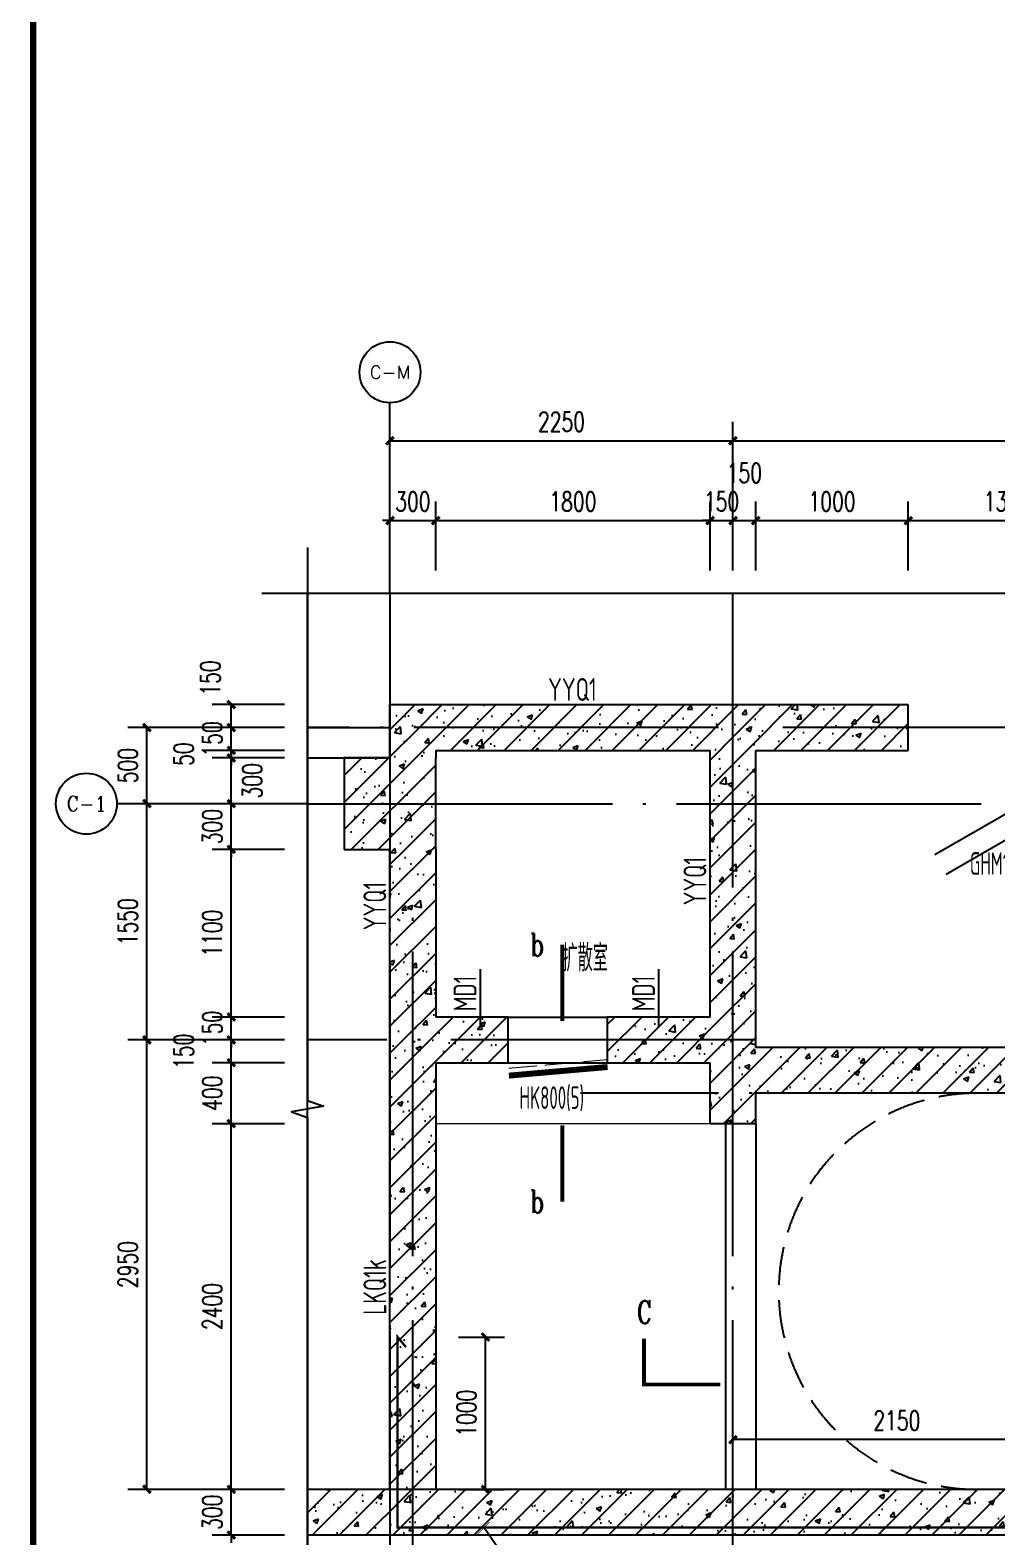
# Model space of a CAD drawing. Extents: x 37906 to 290206, y -18154 to 41246.
# Drawn here: x 249036 to 255378, y 16508 to 26396 of the extents above; entities that cross this region are included whole.
import ezdxf
from ezdxf.enums import TextEntityAlignment as Align

# ---------------------------------------------------------------- set-up
doc = ezdxf.new("R2010")
doc.units = 0
doc.header["$LTSCALE"] = 1000
doc.header["$MEASUREMENT"] = 0
doc.linetypes.add('DASH', pattern=[0.35, 0.25, -0.1])
doc.linetypes.add('DOTE', pattern=[2.42, 2, -0.2, 0.02, -0.2])
for name, color, linetype in [('A-COLUMN', 2, 'Continuous'), ('A-WALL', 2, 'Continuous'), ('AXIS', 3, 'Continuous'), ('AXIS_TEXT', 7, 'Continuous'), ('DIM_SYMB', 3, 'Continuous'), ('DOTE', 1, 'DOTE'), ('ECA_TK', 7, 'Continuous'), ('PUB_DIM', 3, 'Continuous'), ('PUB_HATCH', 8, 'Continuous'), ('PUB_TEXT', 7, 'Continuous'), ('REIN', 1, 'Continuous'), ('RF-M', 7, 'Continuous'), ('RF-MBH', 11, 'Continuous'), ('RF-QT', 30, 'Continuous'), ('STAIR', 2, 'Continuous'), ('tk', 7, 'Continuous')]:
    doc.layers.add(name, color=color, linetype=linetype)
doc.layers.add('RF-WZ', color=110, linetype='Continuous', lineweight=0)
doc.styles.add('8B2_02', font='tssdeng.shx', dxfattribs={"width": 0.6, "bigfont": 'TSSDCHN.shx'})
doc.styles.add('_TCH_AXIS', font='COMPLEX', dxfattribs={"bigfont": 'GBCBIG'})
doc.styles.add('_TCH_DIM_T3', font='SIMPLEX', dxfattribs={"width": 0.705882, "bigfont": 'GBCBIG'})
doc.styles.add('_TCH_LABEL', font='COMPLEX', dxfattribs={"bigfont": 'GBCBIG'})
doc.styles.add('_TCH_WINDOW', font='tssdeng.shx', dxfattribs={"width": 0.8, "height": 3.5, "bigfont": 'tssdchn.shx'})
doc.styles.add('COMPLEX', font='COMPLEX.shx', dxfattribs={"width": 0.65})
doc.styles.get("Standard").update_dxf_attribs({"font": 'tssdeng2.shx', "width": 0.7, "bigfont": 'hztxt.shx'})
doc.dimstyles.new('_TCH_ARCH&&50', dxfattribs={"dimtxt": 127.5, "dimasz": 50, "dimexe": 125, "dimexo": 150, "dimgap": 61.25, "dimtad": 1, "dimdec": 0, "dimrnd": 5, "dimzin": 0, "dimdsep": 46, "dimtxsty": '_TCH_DIM_T3', "dimblk": 'ARCHTICK', "dimcen": 0.09, "dimclrt": 7, "dimazin": 2, "dimtfac": 1, "dimtdec": 0, "dimtix": 1, "dimtmove": 2, "dimatfit": 3, "dimfxl": 1, "dimtolj": 1, "dimtzin": 0, "dimarcsym": 0})
pattern_1 = [(45, (-1578335.02, -23544.15), (-88.388348, 88.388348), []), (50, (-1578335.02, -23544.15), (358.63009, -31.376067), [37.5, -412.5]), (355, (-1578335.02, -23544.15), (-69.37567, 376.09607), [30, -330]), (100.4514, (-1578305.13, -23546.77), (289.25469, 344.71977), [31.870095, -350.571056]), (46.1842, (-1578335, -23444.15), (533.62052, -82.75951), [56.25, -618.75]), (96.6356, (-1578290.55, -23451.05), (467.33135, 487.05894), [47.80514, -525.8565]), (351.1842, (-1578335, -23444.15), (467.33097, 487.0593), [45, -495]), (21, (-1578285.02, -23469.15), (298.453526, -201.309445), [37.5, -412.5]), (326, (-1578285.02, -23469.15), (121.657666, 362.57502), [30, -330]), (71.4514, (-1578260.15, -23485.93), (420.111314, 161.26525), [31.870095, -350.571056]), (37.5, (-1578335.02, -23544.15), (6.079928, 166.446927), [0, -326, 0, -335, 0, -331.25]), (7.5, (-1578335.02, -23544.15), (131.534769, 197.205856), [0, -191, 0, -318.5, 0, -126.25]), (327.5, (-1578446.52, -23544.15), (266.911218, -11.277436), [0, -125, 0, -390, 0, -517.5]), (317.5, (-1578496.52, -23544.15), (291.593085, 50.05249), [0, -162.5, 0, -259, 0, -367.5])]

# ---------------------------------------------------------------- blocks, each defined once
blk = doc.blocks.new('10B_A1E图框')
at = {"layer": 'ECA_TK', "const_width": 0.8}
blk.add_lwpolyline([(831, 10), (831, 584), (18, 584), (18, 10)], close=True, dxfattribs=at)
blk = doc.blocks.new('_ArchTick')
at = {"color": 0, "linetype": 'ByBlock', "const_width": 0.4}
blk.add_lwpolyline([(-0.5, -0.5), (0.5, 0.5)], dxfattribs=at)
blk = doc.blocks.new('*D695')
at = {"layer": 'Defpoints', "color": 0}
for p in [(250355.6, 21969.5), (250855.6, 21969.5), (250855.6, 21819.5)]:
    blk.add_point(p, dxfattribs=at)
at = {"layer": 'PUB_DIM', "color": 0, "lineweight": -2}
for p, q in [((250705.6, 21969.5), (250230.6, 21969.5)), ((250355.6, 21819.5), (250355.6, 21969.5)), ((250705.6, 21819.5), (250230.6, 21819.5))]:
    blk.add_line(p, q, dxfattribs=at)
at = {"layer": 'PUB_DIM', "color": 0, "lineweight": -2, "xscale": 50, "yscale": 50, "zscale": 50}
for p, rotation in [((250355.6, 21969.5), 90), ((250355.6, 21819.5), 270)]:
    blk.add_blockref('_ArchTick', p, dxfattribs=dict(at, rotation=rotation))
at = {"layer": 'PUB_DIM', "color": 7, "insert": (250218.1, 22144.5), "char_height": 127.5, "attachment_point": 5, "rotation": 90, "style": '_TCH_DIM_T3'}
blk.add_mtext('\\A1;150', dxfattribs=at)
blk = doc.blocks.new('*D696')
at = {"layer": 'Defpoints', "color": 0}
for p in [(250355.6, 21819.5), (250855.6, 21819.5), (250855.6, 21669.5)]:
    blk.add_point(p, dxfattribs=at)
at = {"layer": 'PUB_DIM', "color": 0, "lineweight": -2}
for p, q in [((250355.6, 21819.5), (250355.6, 21869.5)), ((250705.6, 21819.5), (250230.6, 21819.5)), ((250355.6, 21669.5), (250355.6, 21819.5)), ((250705.6, 21669.5), (250230.6, 21669.5)), ((250355.6, 21669.5), (250355.6, 21619.5))]:
    blk.add_line(p, q, dxfattribs=at)
at = {"layer": 'PUB_DIM', "color": 0, "lineweight": -2, "xscale": 50, "yscale": 50, "zscale": 50}
for p, rotation in [((250355.6, 21819.5), 270), ((250355.6, 21669.5), 90)]:
    blk.add_blockref('_ArchTick', p, dxfattribs=dict(at, rotation=rotation))
at = {"layer": 'PUB_DIM', "color": 7, "insert": (250230.6, 21744.5), "char_height": 127.5, "attachment_point": 5, "rotation": 90, "style": '_TCH_DIM_T3'}
blk.add_mtext('\\A1;150', dxfattribs=at)
blk = doc.blocks.new('*D697')
at = {"layer": 'Defpoints', "color": 0}
for p in [(250355.6, 21669.5), (250855.6, 21669.5), (250855.6, 21619.5)]:
    blk.add_point(p, dxfattribs=at)
at = {"layer": 'PUB_DIM', "color": 0, "lineweight": -2}
for p, q in [((250705.6, 21669.5), (250230.6, 21669.5)), ((250355.6, 21669.5), (250355.6, 21719.5)), ((250355.6, 21619.5), (250355.6, 21669.5)), ((250705.6, 21619.5), (250230.6, 21619.5)), ((250355.6, 21619.5), (250355.6, 21569.5))]:
    blk.add_line(p, q, dxfattribs=at)
at = {"layer": 'PUB_DIM', "color": 0, "lineweight": -2, "xscale": 50, "yscale": 50, "zscale": 50}
for p, rotation in [((250355.6, 21669.5), 270), ((250355.6, 21619.5), 90)]:
    blk.add_blockref('_ArchTick', p, dxfattribs=dict(at, rotation=rotation))
at = {"layer": 'PUB_DIM', "color": 7, "insert": (250043.1, 21644.5), "char_height": 127.5, "attachment_point": 5, "rotation": 90, "style": '_TCH_DIM_T3'}
blk.add_mtext('\\A1;50', dxfattribs=at)
blk = doc.blocks.new('*D698')
at = {"layer": 'Defpoints', "color": 0}
for p in [(250355.6, 21619.5), (250855.6, 21619.5), (250855.6, 21319.5)]:
    blk.add_point(p, dxfattribs=at)
at = {"layer": 'PUB_DIM', "color": 0, "lineweight": -2}
for p, q in [((250705.6, 21619.5), (250230.6, 21619.5)), ((250355.6, 21319.5), (250355.6, 21619.5)), ((250705.6, 21319.5), (250230.6, 21319.5))]:
    blk.add_line(p, q, dxfattribs=at)
at = {"layer": 'PUB_DIM', "color": 0, "lineweight": -2, "xscale": 50, "yscale": 50, "zscale": 50}
for p, rotation in [((250355.6, 21619.5), 90), ((250355.6, 21319.5), 270)]:
    blk.add_blockref('_ArchTick', p, dxfattribs=dict(at, rotation=rotation))
at = {"layer": 'PUB_DIM', "color": 7, "insert": (250493.1, 21469.5), "char_height": 127.5, "attachment_point": 5, "rotation": 90, "style": '_TCH_DIM_T3'}
blk.add_mtext('\\A1;300', dxfattribs=at)
blk = doc.blocks.new('*D699')
at = {"layer": 'Defpoints', "color": 0}
for p in [(250355.6, 21319.5), (250855.6, 21319.5), (250855.6, 21019.5)]:
    blk.add_point(p, dxfattribs=at)
at = {"layer": 'PUB_DIM', "color": 0, "lineweight": -2}
for p, q in [((250355.6, 21319.5), (250355.6, 21369.5)), ((250705.6, 21319.5), (250230.6, 21319.5)), ((250355.6, 21019.5), (250355.6, 21319.5)), ((250705.6, 21019.5), (250230.6, 21019.5)), ((250355.6, 21019.5), (250355.6, 20969.5))]:
    blk.add_line(p, q, dxfattribs=at)
at = {"layer": 'PUB_DIM', "color": 0, "lineweight": -2, "xscale": 50, "yscale": 50, "zscale": 50}
for p, rotation in [((250355.6, 21319.5), 270), ((250355.6, 21019.5), 90)]:
    blk.add_blockref('_ArchTick', p, dxfattribs=dict(at, rotation=rotation))
at = {"layer": 'PUB_DIM', "color": 7, "insert": (250230.6, 21169.5), "char_height": 127.5, "attachment_point": 5, "rotation": 90, "style": '_TCH_DIM_T3'}
blk.add_mtext('\\A1;300', dxfattribs=at)
blk = doc.blocks.new('*D700')
at = {"layer": 'Defpoints', "color": 0}
for p in [(250355.6, 21019.5), (250855.6, 21019.5), (250855.6, 19919.5)]:
    blk.add_point(p, dxfattribs=at)
at = {"layer": 'PUB_DIM', "color": 0, "lineweight": -2}
for p, q in [((250705.6, 21019.5), (250230.6, 21019.5)), ((250355.6, 19919.5), (250355.6, 21019.5)), ((250705.6, 19919.5), (250230.6, 19919.5))]:
    blk.add_line(p, q, dxfattribs=at)
at = {"layer": 'PUB_DIM', "color": 0, "lineweight": -2, "xscale": 50, "yscale": 50, "zscale": 50}
for p, rotation in [((250355.6, 21019.5), 90), ((250355.6, 19919.5), 270)]:
    blk.add_blockref('_ArchTick', p, dxfattribs=dict(at, rotation=rotation))
at = {"layer": 'PUB_DIM', "color": 7, "insert": (250230.6, 20469.5), "char_height": 127.5, "attachment_point": 5, "rotation": 90, "style": '_TCH_DIM_T3'}
blk.add_mtext('\\A1;1100', dxfattribs=at)
blk = doc.blocks.new('*D701')
at = {"layer": 'Defpoints', "color": 0}
for p in [(250355.6, 19919.5), (250855.6, 19919.5), (250855.6, 19769.5)]:
    blk.add_point(p, dxfattribs=at)
at = {"layer": 'PUB_DIM', "color": 0, "lineweight": -2}
for p, q in [((250705.6, 19919.5), (250230.6, 19919.5)), ((250355.6, 19919.5), (250355.6, 19969.5)), ((250355.6, 19769.5), (250355.6, 19919.5)), ((250705.6, 19769.5), (250230.6, 19769.5)), ((250355.6, 19769.5), (250355.6, 19719.5))]:
    blk.add_line(p, q, dxfattribs=at)
at = {"layer": 'PUB_DIM', "color": 0, "lineweight": -2, "xscale": 50, "yscale": 50, "zscale": 50}
for p, rotation in [((250355.6, 19919.5), 270), ((250355.6, 19769.5), 90)]:
    blk.add_blockref('_ArchTick', p, dxfattribs=dict(at, rotation=rotation))
at = {"layer": 'PUB_DIM', "color": 7, "insert": (250230.6, 19844.5), "char_height": 127.5, "attachment_point": 5, "rotation": 90, "style": '_TCH_DIM_T3'}
blk.add_mtext('\\A1;150', dxfattribs=at)
blk = doc.blocks.new('*D702')
at = {"layer": 'Defpoints', "color": 0}
for p in [(250355.6, 19769.5), (250855.6, 19769.5), (250855.6, 19619.5)]:
    blk.add_point(p, dxfattribs=at)
at = {"layer": 'PUB_DIM', "color": 0, "lineweight": -2}
for p, q in [((250705.6, 19769.5), (250230.6, 19769.5)), ((250355.6, 19619.5), (250355.6, 19769.5)), ((250705.6, 19619.5), (250230.6, 19619.5))]:
    blk.add_line(p, q, dxfattribs=at)
at = {"layer": 'PUB_DIM', "color": 0, "lineweight": -2, "xscale": 50, "yscale": 50, "zscale": 50}
for p, rotation in [((250355.6, 19769.5), 90), ((250355.6, 19619.5), 270)]:
    blk.add_blockref('_ArchTick', p, dxfattribs=dict(at, rotation=rotation))
at = {"layer": 'PUB_DIM', "color": 7, "insert": (250043.1, 19694.5), "char_height": 127.5, "attachment_point": 5, "rotation": 90, "style": '_TCH_DIM_T3'}
blk.add_mtext('\\A1;150', dxfattribs=at)
blk = doc.blocks.new('*D703')
at = {"layer": 'Defpoints', "color": 0}
for p in [(250355.6, 19619.5), (250855.6, 19619.5), (250855.6, 19219.5)]:
    blk.add_point(p, dxfattribs=at)
at = {"layer": 'PUB_DIM', "color": 0, "lineweight": -2}
for p, q in [((250705.6, 19619.5), (250230.6, 19619.5)), ((250355.6, 19219.5), (250355.6, 19619.5)), ((250705.6, 19219.5), (250230.6, 19219.5))]:
    blk.add_line(p, q, dxfattribs=at)
at = {"layer": 'PUB_DIM', "color": 0, "lineweight": -2, "xscale": 50, "yscale": 50, "zscale": 50}
for p, rotation in [((250355.6, 19619.5), 90), ((250355.6, 19219.5), 270)]:
    blk.add_blockref('_ArchTick', p, dxfattribs=dict(at, rotation=rotation))
at = {"layer": 'PUB_DIM', "color": 7, "insert": (250230.6, 19419.5), "char_height": 127.5, "attachment_point": 5, "rotation": 90, "style": '_TCH_DIM_T3'}
blk.add_mtext('\\A1;400', dxfattribs=at)
blk = doc.blocks.new('*D704')
at = {"layer": 'Defpoints', "color": 0}
for p in [(250355.6, 19219.5), (250855.6, 19219.5), (250855.6, 16819.5)]:
    blk.add_point(p, dxfattribs=at)
at = {"layer": 'PUB_DIM', "color": 0, "lineweight": -2}
for p, q in [((250705.6, 19219.5), (250230.6, 19219.5)), ((250355.6, 16819.5), (250355.6, 19219.5)), ((250705.6, 16819.5), (250230.6, 16819.5))]:
    blk.add_line(p, q, dxfattribs=at)
at = {"layer": 'PUB_DIM', "color": 0, "lineweight": -2, "xscale": 50, "yscale": 50, "zscale": 50}
for p, rotation in [((250355.6, 19219.5), 90), ((250355.6, 16819.5), 270)]:
    blk.add_blockref('_ArchTick', p, dxfattribs=dict(at, rotation=rotation))
at = {"layer": 'PUB_DIM', "color": 7, "insert": (250230.6, 18019.5), "char_height": 127.5, "attachment_point": 5, "rotation": 90, "style": '_TCH_DIM_T3'}
blk.add_mtext('\\A1;2400', dxfattribs=at)
blk = doc.blocks.new('*D705')
at = {"layer": 'Defpoints', "color": 0}
for p in [(250355.6, 16819.5), (250855.6, 16819.5), (250855.6, 16519.5)]:
    blk.add_point(p, dxfattribs=at)
at = {"layer": 'PUB_DIM', "color": 0, "lineweight": -2}
for p, q in [((250705.6, 16819.5), (250230.6, 16819.5)), ((250355.6, 16819.5), (250355.6, 16869.5)), ((250355.6, 16519.5), (250355.6, 16819.5)), ((250705.6, 16519.5), (250230.6, 16519.5)), ((250355.6, 16519.5), (250355.6, 16469.5))]:
    blk.add_line(p, q, dxfattribs=at)
at = {"layer": 'PUB_DIM', "color": 0, "lineweight": -2, "xscale": 50, "yscale": 50, "zscale": 50}
for p, rotation in [((250355.6, 16819.5), 270), ((250355.6, 16519.5), 90)]:
    blk.add_blockref('_ArchTick', p, dxfattribs=dict(at, rotation=rotation))
at = {"layer": 'PUB_DIM', "color": 7, "insert": (250230.6, 16669.5), "char_height": 127.5, "attachment_point": 5, "rotation": 90, "style": '_TCH_DIM_T3'}
blk.add_mtext('\\A1;300', dxfattribs=at)
blk = doc.blocks.new('*D706')
at = {"layer": 'Defpoints', "color": 0}
for p in [(251696.9, 23177.5), (251396.9, 22700.9), (251696.9, 22700.9)]:
    blk.add_point(p, dxfattribs=at)
at = {"layer": 'PUB_DIM', "color": 0, "lineweight": -2}
for p, q in [((251396.9, 22850.9), (251396.9, 23302.5)), ((251696.9, 22850.9), (251696.9, 23302.5)), ((251396.9, 23177.5), (251346.9, 23177.5)), ((251396.9, 23177.5), (251696.9, 23177.5)), ((251696.9, 23177.5), (251746.9, 23177.5))]:
    blk.add_line(p, q, dxfattribs=at)
at = {"layer": 'PUB_DIM', "color": 0, "lineweight": -2, "xscale": 50, "yscale": 50, "zscale": 50}
blk.add_blockref('_ArchTick', (251396.9, 23177.5), dxfattribs=at)
at = {"layer": 'PUB_DIM', "color": 0, "lineweight": -2, "xscale": 50, "yscale": 50, "zscale": 50, "rotation": 180}
blk.add_blockref('_ArchTick', (251696.9, 23177.5), dxfattribs=at)
at = {"layer": 'PUB_DIM', "color": 7, "insert": (251546.9, 23302.5), "char_height": 127.5, "attachment_point": 5, "style": '_TCH_DIM_T3'}
blk.add_mtext('\\A1;300', dxfattribs=at)
blk = doc.blocks.new('*D707')
at = {"layer": 'Defpoints', "color": 0}
for p in [(253496.9, 23177.5), (251696.9, 22700.9), (253496.9, 22700.9)]:
    blk.add_point(p, dxfattribs=at)
at = {"layer": 'PUB_DIM', "color": 0, "lineweight": -2}
for p, q in [((251696.9, 22850.9), (251696.9, 23302.5)), ((253496.9, 22850.9), (253496.9, 23302.5)), ((251696.9, 23177.5), (253496.9, 23177.5))]:
    blk.add_line(p, q, dxfattribs=at)
at = {"layer": 'PUB_DIM', "color": 0, "lineweight": -2, "xscale": 50, "yscale": 50, "zscale": 50, "rotation": 180}
blk.add_blockref('_ArchTick', (251696.9, 23177.5), dxfattribs=at)
at = {"layer": 'PUB_DIM', "color": 0, "lineweight": -2, "xscale": 50, "yscale": 50, "zscale": 50}
blk.add_blockref('_ArchTick', (253496.9, 23177.5), dxfattribs=at)
at = {"layer": 'PUB_DIM', "color": 7, "insert": (252596.9, 23302.5), "char_height": 127.5, "attachment_point": 5, "style": '_TCH_DIM_T3'}
blk.add_mtext('\\A1;1800', dxfattribs=at)
blk = doc.blocks.new('*D708')
at = {"layer": 'Defpoints', "color": 0}
for p in [(253646.9, 23177.5), (253496.9, 22700.9), (253646.9, 22700.9)]:
    blk.add_point(p, dxfattribs=at)
at = {"layer": 'PUB_DIM', "color": 0, "lineweight": -2}
for p, q in [((253496.9, 22850.9), (253496.9, 23302.5)), ((253646.9, 22850.9), (253646.9, 23302.5)), ((253496.9, 23177.5), (253446.9, 23177.5)), ((253496.9, 23177.5), (253646.9, 23177.5)), ((253646.9, 23177.5), (253696.9, 23177.5))]:
    blk.add_line(p, q, dxfattribs=at)
at = {"layer": 'PUB_DIM', "color": 0, "lineweight": -2, "xscale": 50, "yscale": 50, "zscale": 50}
blk.add_blockref('_ArchTick', (253496.9, 23177.5), dxfattribs=at)
at = {"layer": 'PUB_DIM', "color": 0, "lineweight": -2, "xscale": 50, "yscale": 50, "zscale": 50, "rotation": 180}
blk.add_blockref('_ArchTick', (253646.9, 23177.5), dxfattribs=at)
at = {"layer": 'PUB_DIM', "color": 7, "insert": (253571.9, 23302.5), "char_height": 127.5, "attachment_point": 5, "style": '_TCH_DIM_T3'}
blk.add_mtext('\\A1;150', dxfattribs=at)
blk = doc.blocks.new('*D709')
at = {"layer": 'Defpoints', "color": 0}
for p in [(253796.9, 23177.5), (253646.9, 22700.9), (253796.9, 22700.9)]:
    blk.add_point(p, dxfattribs=at)
at = {"layer": 'PUB_DIM', "color": 0, "lineweight": -2}
for p, q in [((253646.9, 22850.9), (253646.9, 23302.5)), ((253796.9, 22850.9), (253796.9, 23302.5)), ((253646.9, 23177.5), (253796.9, 23177.5))]:
    blk.add_line(p, q, dxfattribs=at)
at = {"layer": 'PUB_DIM', "color": 0, "lineweight": -2, "xscale": 50, "yscale": 50, "zscale": 50, "rotation": 180}
blk.add_blockref('_ArchTick', (253646.9, 23177.5), dxfattribs=at)
at = {"layer": 'PUB_DIM', "color": 0, "lineweight": -2, "xscale": 50, "yscale": 50, "zscale": 50}
blk.add_blockref('_ArchTick', (253796.9, 23177.5), dxfattribs=at)
at = {"layer": 'PUB_DIM', "color": 7, "insert": (253721.9, 23490), "char_height": 127.5, "attachment_point": 5, "style": '_TCH_DIM_T3'}
blk.add_mtext('\\A1;150', dxfattribs=at)
blk = doc.blocks.new('*D710')
at = {"layer": 'Defpoints', "color": 0}
for p in [(254796.9, 23177.5), (253796.9, 22700.9), (254796.9, 22700.9)]:
    blk.add_point(p, dxfattribs=at)
at = {"layer": 'PUB_DIM', "color": 0, "lineweight": -2}
for p, q in [((253796.9, 22850.9), (253796.9, 23302.5)), ((254796.9, 22850.9), (254796.9, 23302.5)), ((253796.9, 23177.5), (254796.9, 23177.5))]:
    blk.add_line(p, q, dxfattribs=at)
at = {"layer": 'PUB_DIM', "color": 0, "lineweight": -2, "xscale": 50, "yscale": 50, "zscale": 50, "rotation": 180}
blk.add_blockref('_ArchTick', (253796.9, 23177.5), dxfattribs=at)
at = {"layer": 'PUB_DIM', "color": 0, "lineweight": -2, "xscale": 50, "yscale": 50, "zscale": 50}
blk.add_blockref('_ArchTick', (254796.9, 23177.5), dxfattribs=at)
at = {"layer": 'PUB_DIM', "color": 7, "insert": (254296.9, 23302.5), "char_height": 127.5, "attachment_point": 5, "style": '_TCH_DIM_T3'}
blk.add_mtext('\\A1;1000', dxfattribs=at)
blk = doc.blocks.new('*D711')
at = {"layer": 'Defpoints', "color": 0}
for p in [(256096.9, 23177.5), (254796.9, 22700.9), (256096.9, 22700.9)]:
    blk.add_point(p, dxfattribs=at)
at = {"layer": 'PUB_DIM', "color": 0, "lineweight": -2}
for p, q in [((254796.9, 22850.9), (254796.9, 23302.5)), ((256096.9, 22850.9), (256096.9, 23302.5)), ((254796.9, 23177.5), (256096.9, 23177.5))]:
    blk.add_line(p, q, dxfattribs=at)
at = {"layer": 'PUB_DIM', "color": 0, "lineweight": -2, "xscale": 50, "yscale": 50, "zscale": 50, "rotation": 180}
blk.add_blockref('_ArchTick', (254796.9, 23177.5), dxfattribs=at)
at = {"layer": 'PUB_DIM', "color": 0, "lineweight": -2, "xscale": 50, "yscale": 50, "zscale": 50}
blk.add_blockref('_ArchTick', (256096.9, 23177.5), dxfattribs=at)
at = {"layer": 'PUB_DIM', "color": 7, "insert": (255446.9, 23302.5), "char_height": 127.5, "attachment_point": 5, "style": '_TCH_DIM_T3'}
blk.add_mtext('\\A1;1300', dxfattribs=at)
blk = doc.blocks.new('*D732')
at = {"layer": 'Defpoints', "color": 0}
for p in [(253646.9, 23701.3), (251396.9, 22700.9), (253646.9, 22700.9)]:
    blk.add_point(p, dxfattribs=at)
at = {"layer": 'PUB_DIM', "color": 0, "lineweight": -2}
for p, q in [((251396.9, 22850.9), (251396.9, 23826.3)), ((253646.9, 22850.9), (253646.9, 23826.3)), ((251396.9, 23701.3), (253646.9, 23701.3))]:
    blk.add_line(p, q, dxfattribs=at)
at = {"layer": 'PUB_DIM', "color": 0, "lineweight": -2, "xscale": 50, "yscale": 50, "zscale": 50, "rotation": 180}
blk.add_blockref('_ArchTick', (251396.9, 23701.3), dxfattribs=at)
at = {"layer": 'PUB_DIM', "color": 0, "lineweight": -2, "xscale": 50, "yscale": 50, "zscale": 50}
blk.add_blockref('_ArchTick', (253646.9, 23701.3), dxfattribs=at)
at = {"layer": 'PUB_DIM', "color": 7, "insert": (252521.9, 23826.3), "char_height": 127.5, "attachment_point": 5, "style": '_TCH_DIM_T3'}
blk.add_mtext('\\A1;2250', dxfattribs=at)
blk = doc.blocks.new('*D733')
at = {"layer": 'Defpoints', "color": 0}
for p in [(257897.1, 23701.3), (253646.9, 22700.9), (257897.1, 22700.9)]:
    blk.add_point(p, dxfattribs=at)
at = {"layer": 'PUB_DIM', "color": 0, "lineweight": -2}
for p, q in [((253646.9, 22850.9), (253646.9, 23826.3)), ((257897.1, 22850.9), (257897.1, 23826.3)), ((253646.9, 23701.3), (257897.1, 23701.3))]:
    blk.add_line(p, q, dxfattribs=at)
at = {"layer": 'PUB_DIM', "color": 0, "lineweight": -2, "xscale": 50, "yscale": 50, "zscale": 50, "rotation": 180}
blk.add_blockref('_ArchTick', (253646.9, 23701.3), dxfattribs=at)
at = {"layer": 'PUB_DIM', "color": 0, "lineweight": -2, "xscale": 50, "yscale": 50, "zscale": 50}
blk.add_blockref('_ArchTick', (257897.1, 23701.3), dxfattribs=at)
at = {"layer": 'PUB_DIM', "color": 7, "insert": (255772, 23826.3), "char_height": 127.5, "attachment_point": 5, "style": '_TCH_DIM_T3'}
blk.add_mtext('\\A1;4250', dxfattribs=at)
blk = doc.blocks.new('*D736')
at = {"layer": 'Defpoints', "color": 0}
for p in [(249802.1, 21819.5), (250855.6, 21819.5), (250855.6, 21319.5)]:
    blk.add_point(p, dxfattribs=at)
at = {"layer": 'PUB_DIM', "color": 0, "lineweight": -2}
for p, q in [((250705.6, 21819.5), (249677.1, 21819.5)), ((249802.1, 21319.5), (249802.1, 21819.5)), ((250705.6, 21319.5), (249677.1, 21319.5))]:
    blk.add_line(p, q, dxfattribs=at)
at = {"layer": 'PUB_DIM', "color": 0, "lineweight": -2, "xscale": 50, "yscale": 50, "zscale": 50}
for p, rotation in [((249802.1, 21819.5), 90), ((249802.1, 21319.5), 270)]:
    blk.add_blockref('_ArchTick', p, dxfattribs=dict(at, rotation=rotation))
at = {"layer": 'PUB_DIM', "color": 7, "insert": (249677.1, 21569.5), "char_height": 127.5, "attachment_point": 5, "rotation": 90, "style": '_TCH_DIM_T3'}
blk.add_mtext('\\A1;500', dxfattribs=at)
blk = doc.blocks.new('*D737')
at = {"layer": 'Defpoints', "color": 0}
for p in [(249802.1, 21319.5), (250855.6, 21319.5), (250855.6, 19769.5)]:
    blk.add_point(p, dxfattribs=at)
at = {"layer": 'PUB_DIM', "color": 0, "lineweight": -2}
for p, q in [((250705.6, 21319.5), (249677.1, 21319.5)), ((249802.1, 19769.5), (249802.1, 21319.5)), ((250705.6, 19769.5), (249677.1, 19769.5))]:
    blk.add_line(p, q, dxfattribs=at)
at = {"layer": 'PUB_DIM', "color": 0, "lineweight": -2, "xscale": 50, "yscale": 50, "zscale": 50}
for p, rotation in [((249802.1, 21319.5), 90), ((249802.1, 19769.5), 270)]:
    blk.add_blockref('_ArchTick', p, dxfattribs=dict(at, rotation=rotation))
at = {"layer": 'PUB_DIM', "color": 7, "insert": (249677.1, 20544.5), "char_height": 127.5, "attachment_point": 5, "rotation": 90, "style": '_TCH_DIM_T3'}
blk.add_mtext('\\A1;1550', dxfattribs=at)
blk = doc.blocks.new('*D738')
at = {"layer": 'Defpoints', "color": 0}
for p in [(249802.1, 19769.5), (250855.6, 19769.5), (250855.6, 16819.5)]:
    blk.add_point(p, dxfattribs=at)
at = {"layer": 'PUB_DIM', "color": 0, "lineweight": -2}
for p, q in [((250705.6, 19769.5), (249677.1, 19769.5)), ((249802.1, 16819.5), (249802.1, 19769.5)), ((250705.6, 16819.5), (249677.1, 16819.5))]:
    blk.add_line(p, q, dxfattribs=at)
at = {"layer": 'PUB_DIM', "color": 0, "lineweight": -2, "xscale": 50, "yscale": 50, "zscale": 50}
for p, rotation in [((249802.1, 19769.5), 90), ((249802.1, 16819.5), 270)]:
    blk.add_blockref('_ArchTick', p, dxfattribs=dict(at, rotation=rotation))
at = {"layer": 'PUB_DIM', "color": 7, "insert": (249677.1, 18294.5), "char_height": 127.5, "attachment_point": 5, "rotation": 90, "style": '_TCH_DIM_T3'}
blk.add_mtext('\\A1;2950', dxfattribs=at)
blk = doc.blocks.new('$DorLib2D$00000180')
at = {"color": 0}
for p, q in [((-0.5571, 0.2418), (0.3089, 0.7418)), ((-0.5, 0.1429), (0.366, 0.6429))]:
    blk.add_line(p, q, dxfattribs=at)
blk = doc.blocks.new('$DorLib2D$00000249')
at = {"color": 0}
for points, const_width in [([(-0.504, 0.274), (0.492, 0.361)], 0.06), ([(-0.5, 0.2), (-0.254, 0.221)], 0.01), ([(-0.156, 0.23), (0.13, 0.255)], 0.01), ([(0.207, 0.262), (0.496, 0.287)], 0.01)]:
    blk.add_lwpolyline(points, dxfattribs=dict(at, const_width=const_width))
blk = doc.blocks.new('_AXISO')
blk.add_circle((0, 0), 0.5)
at = {"layer": 'AXIS_TEXT', "style": 'COMPLEX', "width": 1.041667}
blk.add_attdef('A', text='', height=0.56, dxfattribs=at).set_placement((-0.25, -0.28), (0.25, -0.28), align=Align.FIT)
blk = doc.blocks.new('*D1297')
at = {"layer": 'Defpoints', "color": 0}
for p in [(251696.9, 17819.5), (252023.5, 17819.5), (251696.9, 16819.5)]:
    blk.add_point(p, dxfattribs=at)
at = {"layer": 'PUB_DIM', "color": 0, "lineweight": -2}
for p, q in [((251846.9, 17819.5), (252148.5, 17819.5)), ((252023.5, 16819.5), (252023.5, 17819.5)), ((251846.9, 16819.5), (252148.5, 16819.5))]:
    blk.add_line(p, q, dxfattribs=at)
at = {"layer": 'PUB_DIM', "color": 0, "lineweight": -2, "xscale": 50, "yscale": 50, "zscale": 50}
for p, rotation in [((252023.5, 17819.5), 90), ((252023.5, 16819.5), 270)]:
    blk.add_blockref('_ArchTick', p, dxfattribs=dict(at, rotation=rotation))
at = {"layer": 'PUB_DIM', "color": 7, "insert": (251898.5, 17319.5), "char_height": 127.5, "attachment_point": 5, "rotation": 90, "style": '_TCH_DIM_T3'}
blk.add_mtext('\\A1;1000', dxfattribs=at)
blk = doc.blocks.new('*D1298')
at = {"layer": 'Defpoints', "color": 0}
for p in [(253646.9, 17146), (253646.9, 16819.5), (255796.9, 16819.5)]:
    blk.add_point(p, dxfattribs=at)
at = {"layer": 'PUB_DIM', "color": 0, "lineweight": -2}
for p, q in [((253646.9, 16969.5), (253646.9, 17271)), ((255796.9, 16969.5), (255796.9, 17271)), ((255796.9, 17146), (253646.9, 17146))]:
    blk.add_line(p, q, dxfattribs=at)
at = {"layer": 'PUB_DIM', "color": 0, "lineweight": -2, "xscale": 50, "yscale": 50, "zscale": 50, "rotation": 180}
blk.add_blockref('_ArchTick', (253646.9, 17146), dxfattribs=at)
at = {"layer": 'PUB_DIM', "color": 0, "lineweight": -2, "xscale": 50, "yscale": 50, "zscale": 50}
blk.add_blockref('_ArchTick', (255796.9, 17146), dxfattribs=at)
at = {"layer": 'PUB_DIM', "color": 7, "insert": (254721.9, 17271), "char_height": 127.5, "attachment_point": 5, "style": '_TCH_DIM_T3'}
blk.add_mtext('\\A1;2150', dxfattribs=at)

msp = doc.modelspace()

# ---------------------------------------------------------------- hatches: boundary and pattern name
at = {"layer": 'PUB_HATCH'}
h = msp.add_hatch(dxfattribs=at)
h.set_pattern_fill('钢筋混凝土', color=256, scale=50, style=0)
h.set_pattern_definition(pattern_1)
h.paths.add_polyline_path([(251396.9, 21969.5), (251696.9, 21669.5), (253496.9, 21669.5), (253646.9, 21769.5), (253646.9, 21969.5)])
h = msp.add_hatch(dxfattribs=at)
h.set_pattern_fill('钢筋混凝土', color=256, scale=50, style=0)
h.set_pattern_definition(pattern_1)
h.paths.add_polyline_path([(251396.9, 21619.5), (251696.9, 21619.5), (251696.9, 21669.5), (251396.9, 21969.5)])
h = msp.add_hatch(dxfattribs=at)
h.set_pattern_fill('钢筋混凝土', color=256, scale=50, style=0)
h.set_pattern_definition(pattern_1)
h.paths.add_polyline_path([(253796.9, 21669.5), (254796.9, 21669.5), (254796.9, 21969.5), (253646.9, 21969.5), (253646.9, 21769.5)])
h = msp.add_hatch(dxfattribs=at)
h.set_pattern_fill('钢筋混凝土', color=256, scale=50, style=0)
h.set_pattern_definition(pattern_1)
h.paths.add_polyline_path([(253646.9, 21769.5), (253496.9, 21669.5), (253496.9, 19919.5), (253616.9, 19799.5), (253796.9, 19769.5), (253796.9, 21669.5)])
h = msp.add_hatch(dxfattribs=at)
h.set_pattern_fill('钢筋混凝土', color=256, scale=50, style=0)
h.set_pattern_definition(pattern_1)
h.paths.add_polyline_path([(251096.9, 21019.5), (251696.9, 21019.5), (251696.9, 21619.5), (251096.9, 21619.5)])
h = msp.add_hatch(dxfattribs=at)
h.set_pattern_fill('钢筋混凝土', color=256, scale=50, style=0)
h.set_pattern_definition(pattern_1)
h.paths.add_polyline_path([(251696.9, 21019.5), (251396.9, 21019.5), (251396.9, 19769.5), (251636.9, 19769.5), (251696.9, 19919.5)])
h = msp.add_hatch(dxfattribs=at)
h.set_pattern_fill('钢筋混凝土', color=256, scale=50, style=0)
h.set_pattern_definition(pattern_1)
h.paths.add_polyline_path([(251696.9, 19619.5), (252171.9, 19619.5), (252171.9, 19919.5), (251696.9, 19919.5), (251636.9, 19769.5)])
h = msp.add_hatch(dxfattribs=at)
h.set_pattern_fill('钢筋混凝土', color=256, scale=50, style=0)
h.set_pattern_definition(pattern_1)
h.paths.add_polyline_path([(253496.9, 19919.5), (252821.9, 19919.5), (252821.9, 19619.5), (253496.9, 19619.5), (253616.9, 19799.5)])
h = msp.add_hatch(dxfattribs=at)
h.set_pattern_fill('钢筋混凝土', color=256, scale=50, style=0)
h.set_pattern_definition(pattern_1)
h.paths.add_polyline_path([(253616.9, 19799.5), (253496.9, 19619.5), (253496.9, 19419.5), (253676.9, 19539.5), (253796.9, 19719.5), (253796.9, 19769.5)])
h = msp.add_hatch(dxfattribs=at)
h.set_pattern_fill('钢筋混凝土', color=256, scale=50, style=0)
h.set_pattern_definition(pattern_1)
h.paths.add_polyline_path([(251636.9, 19769.5), (251396.9, 19769.5), (251396.9, 16819.5), (251546.9, 16719.5), (251696.9, 16819.5), (251696.9, 19619.5)])
h = msp.add_hatch(dxfattribs=at)
h.set_pattern_fill('钢筋混凝土', color=256, scale=50, style=0)
h.set_pattern_definition(pattern_1)
h.paths.add_polyline_path([(258097.1, 19419.5), (257797.1, 19719.5), (253796.9, 19719.5), (253676.9, 19539.5), (253796.9, 19419.5)])
h = msp.add_hatch(dxfattribs=at)
h.set_pattern_fill('钢筋混凝土', color=256, scale=50, style=0)
h.set_pattern_definition(pattern_1)
h.paths.add_polyline_path([(253676.9, 19539.5), (253496.9, 19419.5), (253496.9, 19219.5), (253796.9, 19219.5), (253796.9, 19419.5)])
h = msp.add_hatch(dxfattribs=at)
h.set_pattern_fill('钢筋混凝土', color=256, scale=50, style=0)
h.set_pattern_definition(pattern_1)
h.paths.add_polyline_path([(250855.6, 16519.5), (251546.9, 16519.5), (251546.9, 16719.5), (251396.9, 16819.5), (250855.6, 16819.5)])
h = msp.add_hatch(dxfattribs=at)
h.set_pattern_fill('钢筋混凝土', color=256, scale=50, style=0)
h.set_pattern_definition(pattern_1)
h.paths.add_polyline_path([(251546.9, 16719.5), (251546.9, 16519.5), (253646.9, 16519.5), (253646.9, 16819.5), (251696.9, 16819.5)])
h = msp.add_hatch(dxfattribs=at)
h.set_pattern_fill('钢筋混凝土', color=256, scale=50, style=0)
h.set_pattern_definition(pattern_1)
h.paths.add_polyline_path([(253646.9, 16819.5), (253646.9, 16519.5), (260196.9, 16519.5), (260230.3, 16719.5), (260096.9, 16819.5)])

# ---------------------------------------------------------------- linework, layer by layer
for p, q in [((251988.7, 20233.3), (251988.7, 19850.1)), ((253159.4, 20233.3), (253159.4, 19850.1)), ((260839.9, 16819.5), (250855.6, 16819.5)), ((252014.8, 16569.5), (252221.8, 16269.2))]:
    msp.add_line(p, q)
msp.add_lwpolyline([(250855.6, 22700.9), (260813, 22700.9), (260813, 15930.5), (250855.6, 15930.5)], close=True)
at = {"const_width": 5}
msp.add_lwpolyline([(251972.4, 16527.1), (252051.2, 16605.9)], dxfattribs=at)
at = {"layer": 'A-COLUMN'}
for p, q in [((251396.9, 21619.5), (251096.9, 21619.5)), ((251096.9, 21619.5), (251096.9, 21019.5)), ((251696.9, 21019.5), (251696.9, 21619.5)), ((251096.9, 21019.5), (251396.9, 21019.5))]:
    msp.add_line(p, q, dxfattribs=at)
at = {"layer": 'A-WALL'}
for p, q in [((250855.6, 21819.5), (251396.9, 21819.5)), ((250855.6, 21819.5), (250855.6, 21619.5)), ((251396.9, 21819.5), (251396.9, 21619.5)), ((250855.6, 21619.5), (251396.9, 21619.5)), ((253596.9, 19219.5), (253596.9, 16819.5)), ((253796.9, 19219.5), (253796.9, 16819.5))]:
    msp.add_line(p, q, dxfattribs=at)
at = {"layer": 'AXIS'}
for p, q in [((251396.9, 22700.9), (251396.9, 23950.9)), ((250855.6, 21319.5), (249605.6, 21319.5))]:
    msp.add_line(p, q, dxfattribs=at)
at = {"layer": 'DIM_SYMB'}
for points in [[(250855.6, 23000.9), (250855.6, 19371.9), (250960.6, 19333.7), (250750.6, 19296.7), (250855.6, 19259.4), (250855.6, 15630.5)], [(250555.6, 22700.9), (255778.1, 22700.9), (255816.3, 22805.9), (255853.3, 22595.9), (255890.6, 22700.9), (261113, 22700.9)]]:
    msp.add_lwpolyline(points, dxfattribs=at)
at = {"layer": 'DIM_SYMB', "const_width": 25}
for points in [[(252527.7, 20394.3), (252527.7, 19894.3)], [(252527.7, 19208), (252527.7, 18708)], [(253063.5, 17807.6), (253063.5, 17507.6), (253563.5, 17507.6)]]:
    msp.add_lwpolyline(points, dxfattribs=at)
at = {"layer": 'DOTE'}
for p, q in [((251396.9, 22700.9), (251396.9, 15748.2)), ((253646.9, 15930.5), (253646.9, 22700.9)), ((260813, 21819.5), (250855.6, 21819.5)), ((250855.6, 21319.5), (260839.9, 21319.5)), ((251546.9, 15930.5), (251546.9, 20769.5)), ((253796.9, 19769.5), (250855.6, 19769.5)), ((260813, 19419.5), (252646.9, 19419.5)), ((260813, 16819.5), (250855.6, 16819.5))]:
    msp.add_line(p, q, dxfattribs=at)
at = {"layer": 'REIN', "const_width": 15}
msp.add_lwpolyline([(251502, 17753), (251446.9, 17819.5), (251446.9, 16569.5), (255796.9, 16569.5), (255730.5, 16624.5)], dxfattribs=at)
at = {"layer": 'RF-M'}
for p, q in [((252171.9, 19919.5), (252821.9, 19919.5)), ((252171.9, 19619.5), (252821.9, 19619.5))]:
    msp.add_line(p, q, dxfattribs=at)
at = {"layer": 'RF-M', "lineweight": 15}
msp.add_line((251696.9, 19219.8), (253596.9, 19219.8), dxfattribs=at)
at = {"layer": 'RF-QT'}
for p, q in [((251396.9, 21969.5), (254796.9, 21969.5)), ((251396.9, 21619.5), (251396.9, 21969.5)), ((254796.9, 21669.5), (254796.9, 21969.5)), ((251696.9, 21669.5), (253496.9, 21669.5)), ((251696.9, 21669.5), (251696.9, 21619.5)), ((253496.9, 19919.5), (253496.9, 21669.5)), ((253796.9, 19719.5), (253796.9, 21669.5)), ((253796.9, 21669.5), (254796.9, 21669.5)), ((251396.9, 16819.5), (251396.9, 21019.5)), ((251696.9, 21019.5), (251696.9, 19919.5)), ((252171.9, 19919.5), (251696.9, 19919.5)), ((252171.9, 19619.5), (252171.9, 19919.5)), ((253496.9, 19919.5), (252821.9, 19919.5)), ((252821.9, 19919.5), (252821.9, 19619.5)), ((257797.1, 19719.5), (253796.9, 19719.5)), ((251696.9, 19619.5), (252171.9, 19619.5)), ((251696.9, 19619.5), (251696.9, 16819.5)), ((252821.9, 19619.5), (253496.9, 19619.5)), ((253496.9, 19219.5), (253496.9, 19619.5)), ((258097.1, 19419.5), (253796.9, 19419.5)), ((253796.9, 19219.5), (253796.9, 19419.5)), ((253796.9, 19219.5), (253496.9, 19219.5)), ((250855.6, 16819.5), (250855.6, 16519.5)), ((251396.9, 16819.5), (250855.6, 16819.5)), ((260096.9, 16819.5), (251696.9, 16819.5)), ((260813, 16519.5), (250855.6, 16519.5))]:
    msp.add_line(p, q, dxfattribs=at)
at = {"layer": 'STAIR', "color": 9, "linetype": 'DASH'}
msp.add_arc((255246.9, 18119.5), 1300, 90, 270, dxfattribs=at)

# ---------------------------------------------------------------- block references
at = {"layer": 'AXIS'}
ref = msp.add_blockref('_AXISO', (251396.9, 24150.9), dxfattribs=dict(at, xscale=400, yscale=400, zscale=400))
ref.add_attrib('A', 'C-M', dxfattribs={"layer": 'AXIS_TEXT', "height": 82.62, "style": '_TCH_AXIS'}).set_placement((251263.2, 24109.6), (251530.7, 24109.6), align=Align.FIT)
ref = msp.add_blockref('_AXISO', (249405.6, 21319.5), dxfattribs=dict(at, xscale=400, yscale=400, zscale=400))
ref.add_attrib('A', 'C-1', dxfattribs={"layer": 'AXIS_TEXT', "height": 98.31, "style": '_TCH_AXIS'}).set_placement((249274.5, 21270.3), (249536.7, 21270.3), align=Align.FIT)
at = {"layer": 'RF-M'}
ref = msp.add_blockref('$DorLib2D$00000180', (255446.9, 21819.5), dxfattribs=dict(at, xscale=-1300, yscale=-1300, zscale=300))
ref.add_attrib('A', 'GHM1320', (255201.2, 20852.4), dxfattribs={"layer": 'RF-MBH', "height": 148.75, "style": '_TCH_WINDOW', "width": 0.564706})
at = {"layer": 'RF-M', "lineweight": 15}
ref = msp.add_blockref('$DorLib2D$00000249', (252496.9, 19769.5), dxfattribs=dict(at, xscale=-650, yscale=-650, zscale=300))
ref.add_attrib('A', 'HK800(5)', (252246.6, 19316), dxfattribs={"layer": 'RF-MBH', "lineweight": 15, "height": 148.75, "style": '_TCH_WINDOW', "width": 0.564706})
at = {"layer": 'tk', "xscale": 50, "yscale": 50, "zscale": 50}
msp.add_blockref('10B_A1E图框', (248156.2, 11546.3), dxfattribs=at)

# ---------------------------------------------------------------- texts
at = {"width": 0.7}
msp.add_text('YYQ1', height=150, dxfattribs=at).set_placement((252434.7, 21994.1))
for s, p in [('YYQ1', (253472.3, 20652.6)), ('YYQ1', (251372.3, 20489.1)), ('MD1', (251964.1, 19956.5)), ('MD1', (253134.8, 19956.5)), ('LKQ1k', (251372.3, 17965.3))]:
    msp.add_text(s, height=150, rotation=90, dxfattribs=at).set_placement(p)
at = {"layer": 'PUB_TEXT', "style": '_TCH_LABEL', "width": 0.705882}
for s, p in [('b', (252315.2, 20319.9)), ('b', (252315.2, 18633.6)), ('C', (253018.5, 17908.3))]:
    msp.add_text(s, height=148.8, dxfattribs=at).set_placement(p)
at = {"layer": 'RF-WZ', "style": '8B2_02', "width": 0.6}
msp.add_text('扩散室', height=175, dxfattribs=at).set_placement((252527.7, 20219.3))

# ---------------------------------------------------------------- dimensions: what is measured, and where the dimension line sits
at = {"layer": 'PUB_DIM'}
for p1, p2, distance, picture, middle in [((251396.9, 22700.9), (253646.9, 22700.9), 1000.4, '*D732', (252521.9, 23826.3)), ((253646.9, 22700.9), (257897.1, 22700.9), 1000.4, '*D733', (255772, 23826.3)), ((251396.9, 22700.9), (251696.9, 22700.9), 476.7, '*D706', (251546.9, 23302.5)), ((251696.9, 22700.9), (253496.9, 22700.9), 476.7, '*D707', (252596.9, 23302.5)), ((253496.9, 22700.9), (253646.9, 22700.9), 476.7, '*D708', (253571.9, 23302.5)), ((253796.9, 22700.9), (254796.9, 22700.9), 476.7, '*D710', (254296.9, 23302.5)), ((254796.9, 22700.9), (256096.9, 22700.9), 476.7, '*D711', (255446.9, 23302.5)), ((250855.6, 21669.5), (250855.6, 21819.5), 500, '*D696', (250230.6, 21744.5)), ((250855.6, 21319.5), (250855.6, 21819.5), 1053.5, '*D736', (249677.1, 21569.5)), ((250855.6, 21019.5), (250855.6, 21319.5), 500, '*D699', (250230.6, 21169.5)), ((250855.6, 19769.5), (250855.6, 21319.5), 1053.5, '*D737', (249677.1, 20544.5)), ((250855.6, 19919.5), (250855.6, 21019.5), 500, '*D700', (250230.6, 20469.5)), ((250855.6, 19769.5), (250855.6, 19919.5), 500, '*D701', (250230.6, 19844.5)), ((250855.6, 16819.5), (250855.6, 19769.5), 1053.5, '*D738', (249677.1, 18294.5)), ((250855.6, 19219.5), (250855.6, 19619.5), 500, '*D703', (250230.6, 19419.5)), ((250855.6, 16819.5), (250855.6, 19219.5), 500, '*D704', (250230.6, 18019.5)), ((250855.6, 16519.5), (250855.6, 16819.5), 500, '*D705', (250230.6, 16669.5))]:
    dim = msp.add_aligned_dim(p1=p1, p2=p2, distance=distance, dimstyle='_TCH_ARCH&&50', dxfattribs=at)
    dim.commit()
    dim.dimension.update_dxf_attribs({"geometry": picture, "text_midpoint": middle})
for base, p1, p2, angle, picture, middle in [((253796.9, 23177.5), (253646.9, 22700.9), (253796.9, 22700.9), 0, '*D709', (253721.9, 23490)), ((250355.6, 21969.5), (250855.6, 21819.5), (250855.6, 21969.5), 90, '*D695', (250218.1, 22144.5)), ((250355.6, 21669.5), (250855.6, 21619.5), (250855.6, 21669.5), 90, '*D697', (250043.1, 21644.5)), ((250355.6, 21619.5), (250855.6, 21319.5), (250855.6, 21619.5), 90, '*D698', (250493.1, 21469.5)), ((250355.6, 19769.5), (250855.6, 19619.5), (250855.6, 19769.5), 90, '*D702', (250043.1, 19694.5))]:
    dim = msp.add_linear_dim(base=base, p1=p1, p2=p2, angle=angle, dimstyle='_TCH_ARCH&&50', dxfattribs=at)
    dim.commit()
    dim.dimension.update_dxf_attribs({"geometry": picture, "text_midpoint": middle, "dimtype": 161})
for base, p1, p2, angle, picture, middle in [((252023.5, 17819.5), (251696.9, 16819.5), (251696.9, 17819.5), 90, '*D1297', (251898.5, 17319.5)), ((253646.9, 17146), (255796.9, 16819.5), (253646.9, 16819.5), 180, '*D1298', (254721.9, 17271))]:
    dim = msp.add_linear_dim(base=base, p1=p1, p2=p2, angle=angle, dimstyle='_TCH_ARCH&&50', dxfattribs=at)
    dim.commit()
    dim.dimension.update_dxf_attribs({"geometry": picture, "text_midpoint": middle})

doc.saveas('drawing.dxf')
